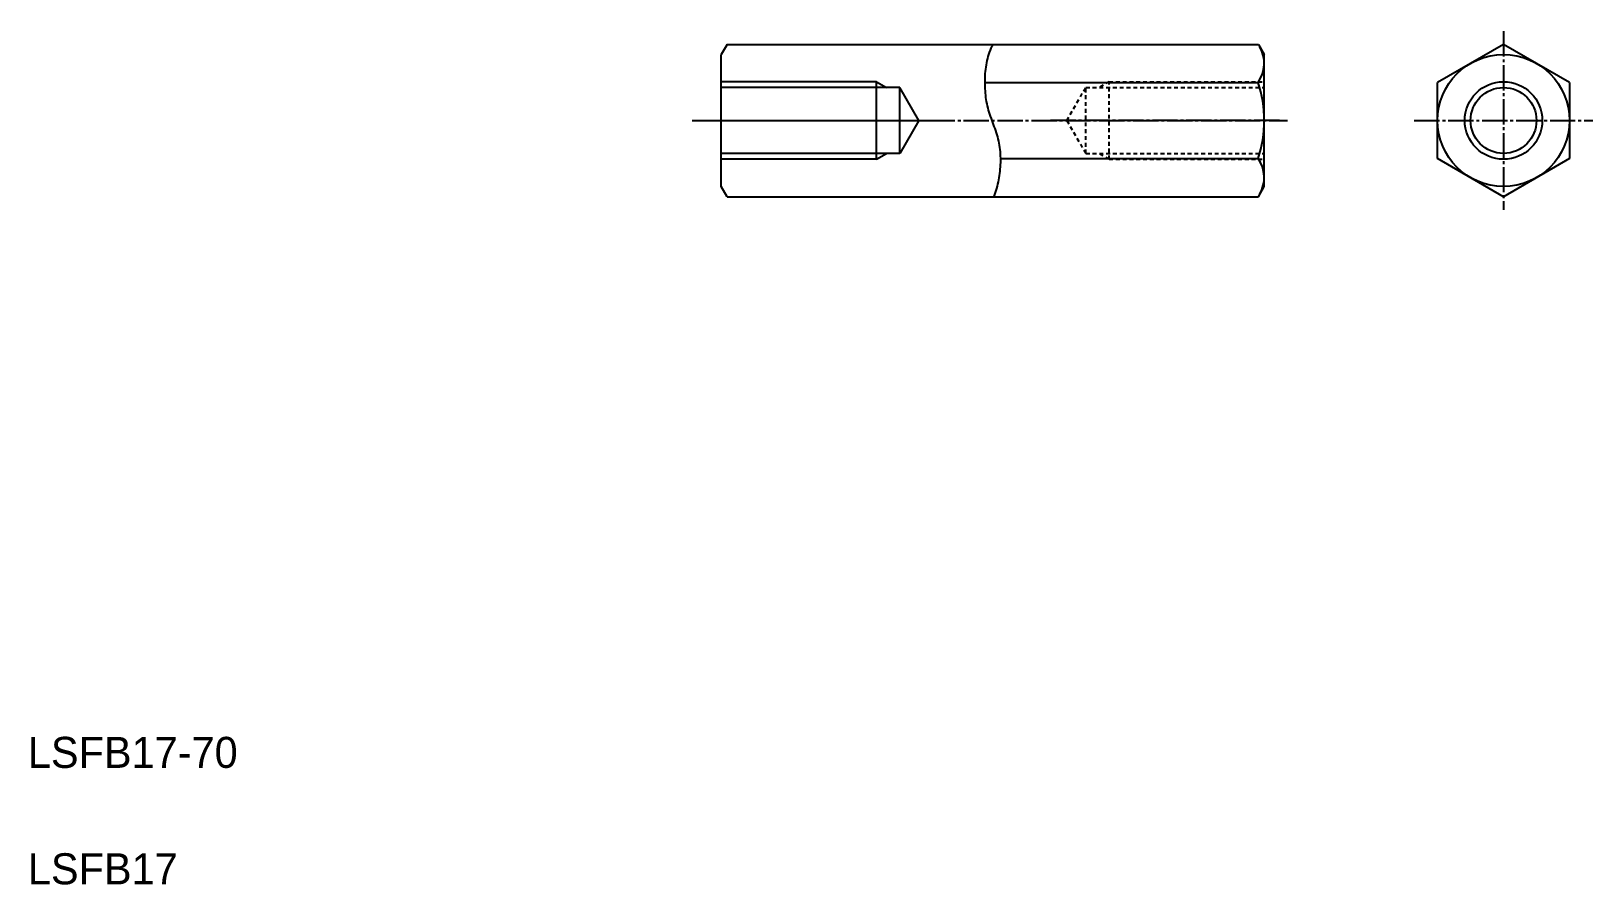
# Model space of a CAD drawing. Extents: x 10 to 212, y 10 to 120.
import ezdxf

# ---------------------------------------------------------------- set-up
doc = ezdxf.new("R2010")
doc.units = 0
doc.header["$LTSCALE"] = 0.25
doc.linetypes.add('CENTER', pattern=[17.5, 13, -1.5, 1.5, -1.5])
doc.linetypes.add('DASHED', pattern=[3.5, 2, -1.5])
doc.layers.get('0').update_dxf_attribs({"linetype": 'CONTINUOUS'})
doc.layers.add('CENTER', color=1, linetype='CENTER')

msp = doc.modelspace()

# ---------------------------------------------------------------- linework, layer by layer
at = {"linetype": 'CONTINUOUS'}
for p, q in [((100.16, 118.23), (99.4, 116.92)), ((99.4, 99.92), (99.4, 116.92)), ((100.16, 118.23), (168.64, 118.23)), ((168.64, 118.23), (169.4, 116.92)), ((169.4, 99.92), (169.4, 116.92)), ((200.25, 118.23), (191.75, 113.33)), ((208.75, 113.33), (200.25, 118.23)), ((99.4, 103.42), (99.4, 113.42)), ((119.4, 103.42), (119.4, 113.42)), ((133.36, 113.33), (168.62, 113.33)), ((191.75, 103.51), (191.75, 113.33)), ((208.75, 113.33), (208.75, 103.51)), ((122.4, 112.67), (99.4, 112.67)), ((122.4, 104.17), (122.4, 112.67)), ((124.85, 108.42), (122.4, 112.67)), ((124.85, 108.42), (122.4, 104.17)), ((122.4, 104.17), (99.4, 104.17)), ((135.38, 103.51), (168.62, 103.51)), ((200.25, 98.6), (191.75, 103.51)), ((208.75, 103.51), (200.25, 98.6)), ((100.16, 98.6), (99.4, 99.92)), ((168.64, 98.6), (169.4, 99.92)), ((100.16, 98.6), (168.64, 98.6))]:
    msp.add_line(p, q, dxfattribs=at)
for p, q in [((204.5, 115.78), (204.5, 115.78)), ((169.4, 103.42), (169.4, 113.42)), ((206.63, 114.55), (206.63, 114.55))]:
    msp.add_line(p, q)
at = {"color": 3, "linetype": 'CONTINUOUS'}
for p, q in [((119.4, 113.42), (99.4, 113.42)), ((119.4, 103.42), (99.4, 103.42))]:
    msp.add_line(p, q, dxfattribs=at)
at = {"color": 3}
for p, q in [((119.4, 113.42), (120.7, 112.67)), ((119.4, 103.42), (120.7, 104.17))]:
    msp.add_line(p, q, dxfattribs=at)
at = {"color": 3, "linetype": 'DASHED'}
for p, q in [((149.4, 113.42), (148.1, 112.67)), ((149.4, 113.42), (169.4, 113.42)), ((149.4, 103.42), (149.4, 113.42)), ((143.95, 108.42), (146.4, 112.67)), ((146.4, 112.67), (169.4, 112.67)), ((146.4, 104.17), (146.4, 112.67)), ((143.95, 108.42), (146.4, 104.17)), ((146.4, 104.17), (169.4, 104.17)), ((149.4, 103.42), (148.1, 104.17)), ((149.4, 103.42), (169.4, 103.42))]:
    msp.add_line(p, q, dxfattribs=at)
at = {"color": 3, "linetype": 'CONTINUOUS'}
msp.add_lwpolyline([(134.4, 118.23, 0.059734), (133.64, 116.13, 0.048335), (133.37, 113.91, 0.03455), (133.45, 111.68, 0.049362), (133.9, 109.49, 0.010592), (134.66, 107.38, -0.050575), (135.24, 105.22, -0.04566), (135.38, 102.99, -0.040059), (135.14, 100.77, -0.039452), (134.55, 98.61)], format="xyb", dxfattribs=at)
at = {"linetype": 'CONTINUOUS'}
msp.add_circle((200.25, 108.42), 8.5, dxfattribs=at)
at = {"color": 3, "linetype": 'CONTINUOUS'}
msp.add_circle((200.25, 108.42), 5, dxfattribs=at)
msp.add_circle((200.25, 108.42), 4.25)
at = {"linetype": 'CONTINUOUS'}
for centre, radius, start, end in [((165.15, 115.78), 4.25, 324.7356, 30), ((153.57, 108.42), 15.83, 341.9403, 18.0597), ((165.15, 101.06), 4.25, 330, 35.2644)]:
    msp.add_arc(centre, radius, start, end, dxfattribs=at)
at = {"layer": 'CENTER', "color": 1, "linetype": 'CENTER'}
for p, q in [((200.25, 119.92), (200.25, 96.92)), ((95.64, 108.42), (172.4, 108.42)), ((97.45, 108.42), (127.33, 108.42)), ((171.35, 108.42), (141.47, 108.42)), ((188.75, 108.42), (211.75, 108.42))]:
    msp.add_line(p, q, dxfattribs=at)

# ---------------------------------------------------------------- texts
for s, p in [('LSFB17-70', (10, 25)), ('LSFB17', (10, 10))]:
    msp.add_text(s, height=4).set_placement(p)

doc.saveas('drawing.dxf')
